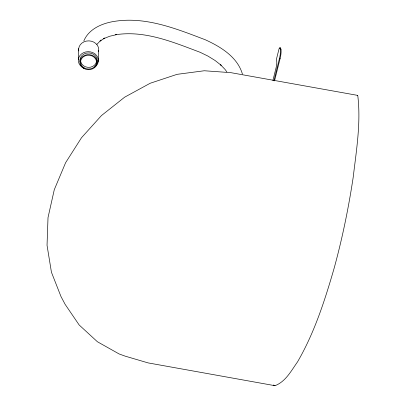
<?xml version="1.0" encoding="UTF-8"?>
<svg xmlns="http://www.w3.org/2000/svg" width="406" height="406" viewBox="0 0 406 406"><rect width="100%" height="100%" fill="white"/><g stroke="black" fill="none" stroke-linecap="round" stroke-linejoin="round"><path stroke-width="0.61" d="M78.343 59.454L78.683 48.649M98.359 61.316L98.699 50.511M272.893 80.469L276.11 67.609A5.765 1.34 -79.8 0 0 276.613 60.763L276.313 59.738L278.897 49.41A2.487 0.579 -79.8 0 1 279.962 48.02L280.607 48.136L280.982 49.425A7.983 1.852 -79.8 0 1 280.16 58.342L274.527 80.875M273.877 80.764L279.516 58.231A7.983 1.852 -79.8 0 0 280.333 49.309L279.962 48.02M83.814 40.965C88.868 28.724 102.49 23.147 114.746 21.315C146.104 16.413 176.574 28.856 205.253 39.747C220.559 46.715 237.444 56.906 242.423 74.08M96.867 44.411L101.043 40.047L100.023 41.113L104.829 38.032L103.601 38.687L109.661 36.261L116.755 34.596L115.639 34.738C144.942 30.151 173.301 42.229 200.097 52.278L207.953 56.099L215.084 60.499L221.153 65.28L220.377 64.569L225.036 69.426L226.852 71.887M357.498 95.501L357.798 95.76C361.025 123.003 356.372 150.418 353.174 177.442C348.521 208.171 342.273 238.642 334.031 268.61C324.729 300.709 314.396 332.874 297.512 361.903C291.239 370.734 285.697 381.62 274.989 385.7L148.104 362.903L125.155 356.143L119.12 353.951L97.394 341.74L79.145 324.962L65.072 304.261L60.966 296.492L51.44 272.243L47.04 245.305L48.015 217.591L54.282 189.703L65.599 162.725L81.535 137.685L101.475 115.553L124.652 97.176L150.184 83.26L177.077 74.339L204.304 70.756L230.821 72.654L357.691 95.39M280.333 49.309L280.982 49.425M279.516 58.231L280.16 58.342M273.248 385.01L274.989 385.7M80.033 61.61A8.693 7.531 1.8 0 1 89.178 52.937A8.693 7.531 1.8 0 1 96.922 62.702M78.769 50.923A10.059 8.714 1.8 0 1 89.015 40.874A10.059 8.714 1.8 0 1 98.485 51.633M84.326 68.34A10.059 8.714 1.8 0 1 79.88 55.622A10.059 8.714 1.8 0 1 95.029 53.922A10.059 8.714 1.8 0 1 94.73 67.168M96.577 61.189A8.008 6.938 1.8 0 1 87.823 67.345A8.008 6.938 1.8 0 1 80.637 59.707M280.033 48.187A2.487 0.579 -79.8 0 1 280.607 48.136M83.89 67.741A8.008 6.938 1.8 0 0 96.521 62.879A8.008 6.938 1.8 0 0 85.25 55.795A8.008 6.938 1.8 0 0 83.89 67.741M83.494 68.218A8.693 7.531 1.8 0 0 97.201 62.945A8.693 7.531 1.8 0 0 84.966 55.252A8.693 7.531 1.8 0 0 83.494 68.218"/></g></svg>
